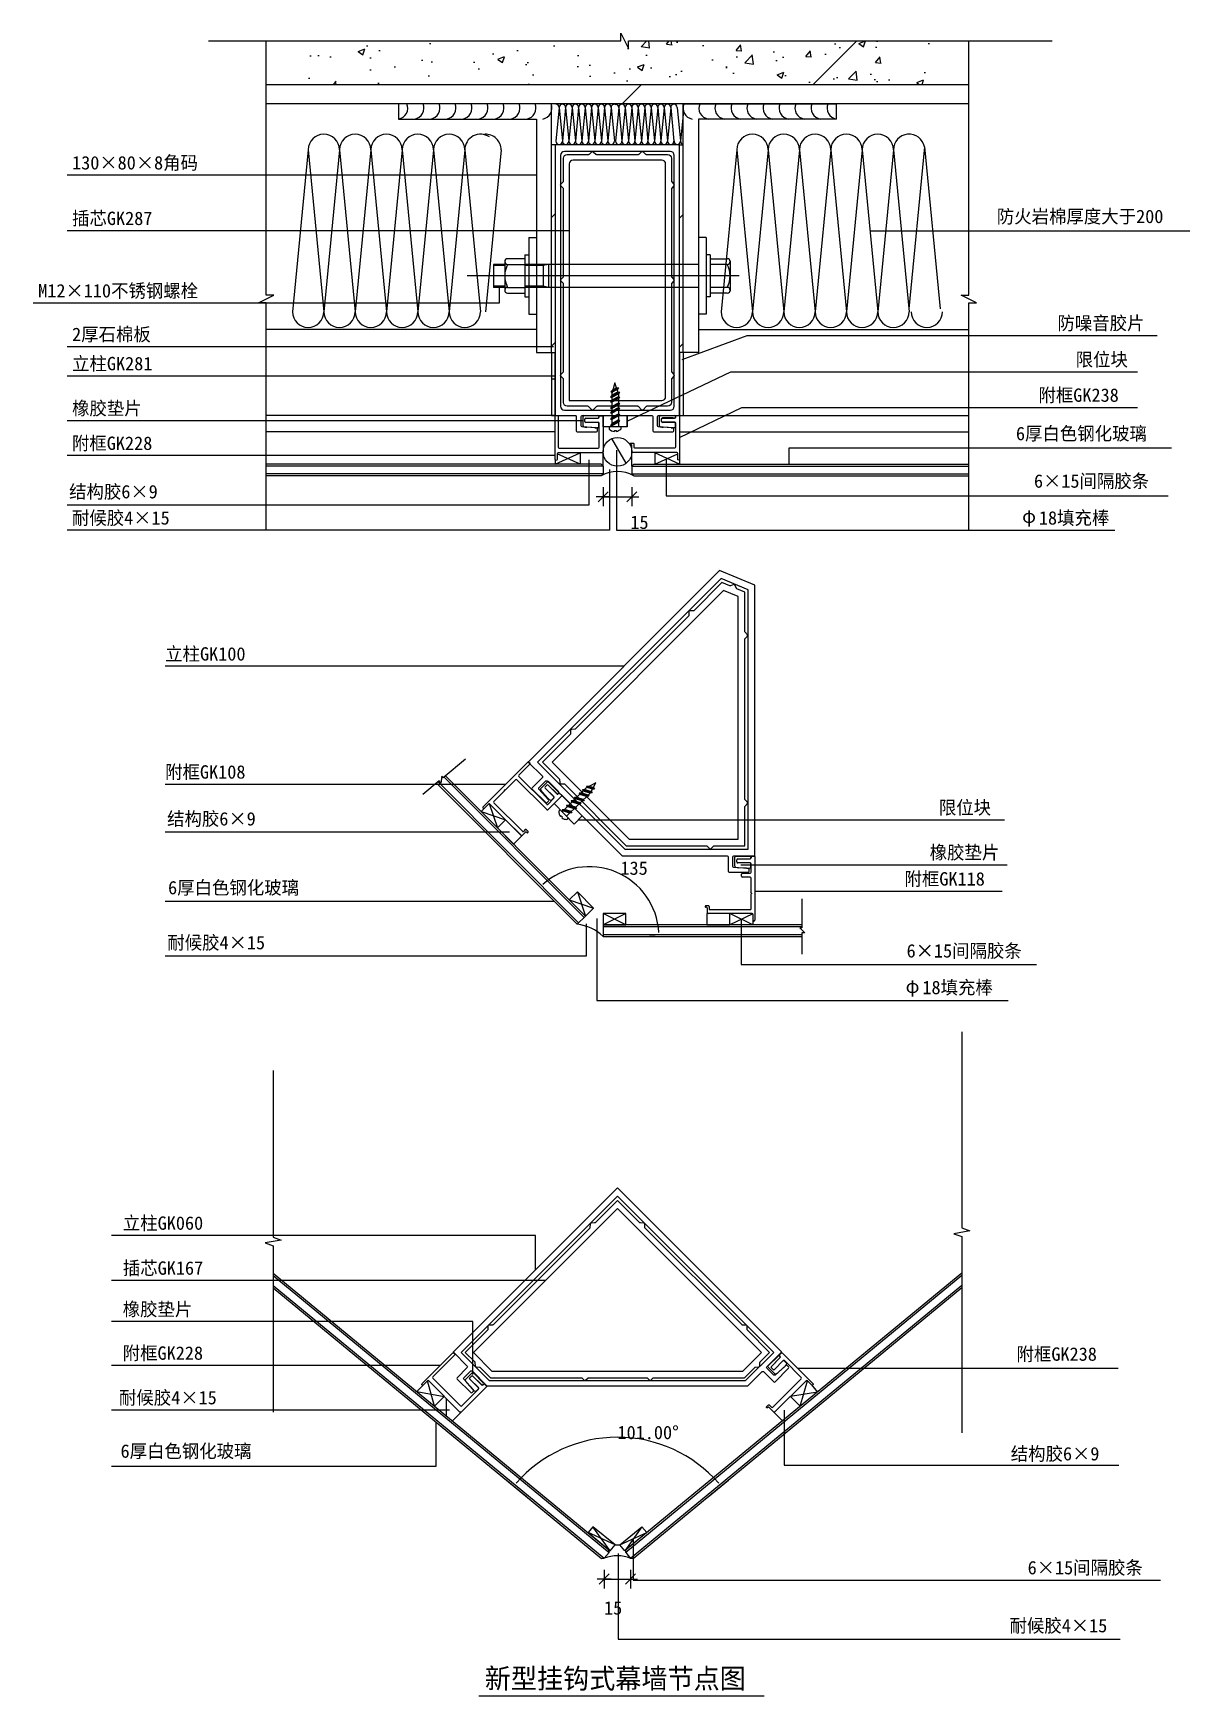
# Model space of a CAD drawing. Header units: metres. Extents: x 112941 to 113546, y 39228 to 40097.
import ezdxf

# ---------------------------------------------------------------- set-up
doc = ezdxf.new("R2010")
doc.units = ezdxf.units.M
for name, color, linetype in [('1', 1, 'Continuous'), ('4', 4, 'Continuous'), ('AXIS', 3, 'Continuous'), ('DOTE', 1, 'Continuous'), ('LAYER4', 6, 'Continuous'), ('PUB_DIM', 3, 'Continuous')]:
    doc.layers.add(name, color=color, linetype=linetype)

# ---------------------------------------------------------------- blocks, each defined once
blk = doc.blocks.new('SJJ')
at = {"layer": 'AXIS'}
for p, q in [((-8.2, 0.67), (-8.2, 5.54)), ((-7.7, 6.04), (-0.4, 6.04)), ((-7.2, 2.94), (-7.2, 4.14)), ((-6.7, 4.64), (-0.4, 4.64)), ((-0.4, 2.44), (-6.7, 2.44)), ((0.1, 5.54), (0.1, 5.14)), ((0.1, 0.3), (0.1, 1.94)), ((-2.05, -0.35), (-6.24, -0.07))]:
    blk.add_line(p, q, dxfattribs=at)
for centre, radius, start, end in [((-7.7, 5.54), 0.5, 90, 180), ((-7.7, 0.67), 0.5, 180, 254.02), ((-5.95, 6.79), 6.87, 254.02, 267.55), ((-6.7, 4.14), 0.5, 90, 180), ((-6.7, 2.94), 0.5, 180, 270), ((-0.4, 5.54), 0.5, 0, 90), ((-0.4, 5.14), 0.5, 270, 0), ((-0.4, 5.14), 0.5, 270, 0), ((-0.4, 1.94), 0.5, 360, 90), ((-0.4, 1.94), 0.5, 0, 90), ((-0.4, 1.94), 0.5, 0, 90), ((-0.4, 0.3), 0.5, 286.49, 0), ((-1.6, 4.36), 4.73, 264.63, 286.49)]:
    blk.add_arc(centre, radius, start, end, dxfattribs=at)
blk = doc.blocks.new('VB')
at = {"layer": 'DOTE'}
for p, q in [((-13, -3.5), (-13, 29.8)), ((-12.8, 30), (-11.7, 30)), ((-11.5, 29.8), (-11.5, 21.5)), ((2.5, 26.9), (2.5, 28.1)), ((3, 28.6), (8.5, 28.6)), ((3, 28.6), (9.5, 28.6)), ((9.5, 26.4), (3, 26.4)), ((10, 29.7), (10, 29.1)), ((10.2, 29.9), (11.8, 29.9)), ((12, 29.7), (12, 19.5)), ((-11, 21), (9.5, 21)), ((-11, 18.5), (-11, 10.8)), ((11.5, 19), (-10.5, 19)), ((11, 19), (-10, 19)), ((10, 25.9), (10, 21.5)), ((-11, 10.8), (-11.3, 10.5)), ((-11.3, 10.5), (-11, 10.2)), ((-11, 10.2), (-11, 2.5)), ((11, 0), (-11.5, 0)), ((11.5, 0), (-11.5, 0)), ((-10.5, 2), (10.5, 2)), ((11, 3.7), (11, 2.5)), ((11.3, 4), (12.7, 4)), ((12, 2.9), (12, 0.5)), ((12.3, 3.2), (12.7, 3.2)), ((13, 3.7), (13, 3.5)), ((-12, -0.5), (-12, -3.5))]:
    blk.add_line(p, q, dxfattribs=at)
for centre, radius, start, end in [((-12.8, 29.8), 0.2, 90, 180), ((-11.7, 29.8), 0.2, 0, 90), ((3, 28.1), 0.5, 90, 180), ((3, 26.9), 0.5, 180, 270), ((9.5, 29.1), 0.5, 270, 0), ((9.5, 25.9), 0.5, 0, 90), ((10.2, 29.7), 0.2, 90, 180), ((11.8, 29.7), 0.2, 0, 90), ((-11, 21.5), 0.5, 180, 270), ((-10.5, 18.5), 0.5, 90, 180), ((9.5, 21.5), 0.5, 270, 0), ((11.5, 19.5), 0.5, 270, 0), ((-11.5, -0.5), 0.5, 90, 180), ((-10.5, 2.5), 0.5, 180, 270), ((10.5, 2.5), 0.5, 270, 0), ((11.3, 3.7), 0.3, 90, 180), ((11.5, 0.5), 0.5, 270, 0), ((12.3, 2.9), 0.3, 90, 180), ((12.7, 3.7), 0.3, 0, 90), ((12.7, 3.5), 0.3, 270, 0), ((-12.5, -3.5), 0.5, 180, 0)]:
    blk.add_arc(centre, radius, start, end, dxfattribs=at)
blk = doc.blocks.new('VN')
at = {"layer": 'DOTE'}
for p, q in [((3.5, 26.9), (3.5, 28.1)), ((4, 28.6), (9.5, 28.6)), ((4, 28.6), (10.5, 28.6)), ((10.5, 26.4), (4, 26.4)), ((4.6, 26.4), (4, 26.4)), ((11, 29.7), (11, 29.1)), ((11.2, 29.9), (12.8, 29.9)), ((13, 29.7), (13, -3.5)), ((6, 19.5), (6, 20.5)), ((6.5, 21), (10.5, 21)), ((10.5, 19), (6.5, 19)), ((11, 21.5), (11, 25.9)), ((11, 10.8), (11, 18.5)), ((11, 10.8), (11.3, 10.5)), ((11.3, 10.5), (11, 10.2)), ((11, 2.5), (11, 10.2)), ((-13, 3.7), (-13, 3.5)), ((-11.3, 4), (-12.7, 4)), ((-12.3, 3.2), (-12.7, 3.2)), ((-12, 2.9), (-12, 0.5)), ((11.5, 0), (-11.5, 0)), ((-11, 3.7), (-11, 2.5)), ((-10.5, 2), (10.5, 2)), ((12, -3.5), (12, -0.5))]:
    blk.add_line(p, q, dxfattribs=at)
for centre, radius, start, end in [((4, 28.1), 0.5, 90, 180), ((4, 26.9), 0.5, 180, 270), ((10.5, 29.1), 0.5, 270, 0), ((10.5, 25.9), 0.5, 360, 90), ((11.2, 29.7), 0.2, 90, 180), ((12.8, 29.7), 0.2, 0, 90), ((6.5, 20.5), 0.5, 90, 180), ((6.5, 19.5), 0.5, 180, 270), ((10.5, 21.5), 0.5, 270, 0), ((10.5, 18.5), 0.5, 0, 90), ((-12.7, 3.7), 0.3, 90, 180), ((-12.7, 3.5), 0.3, 180, 270), ((-12.3, 2.9), 0.3, 0, 90), ((-11.5, 0.5), 0.5, 180, 270), ((-11.3, 3.7), 0.3, 0, 90), ((-10.5, 2.5), 0.5, 180, 270), ((10.5, 2.5), 0.5, 270, 0), ((11.5, -0.5), 0.5, 0, 90), ((12.5, -3.5), 0.5, 180, 0)]:
    blk.add_arc(centre, radius, start, end, dxfattribs=at)
blk = doc.blocks.new('_ArchTick')
blk.add_line((-0.68, 0), (0.68, 0))
at = {"color": 0, "linetype": 'ByBlock'}
blk.add_lwpolyline([(-0.5, -0.5), (0.5, 0.5)], dxfattribs=at)

msp = doc.modelspace()

# ---------------------------------------------------------------- hatches: boundary and pattern name
at = {"layer": 'AXIS'}
h = msp.add_hatch(dxfattribs=at)
h.set_pattern_fill('ANSI31', scale=80)
h.paths.add_polyline_path([(113429.45, 40092.71), (113162.19, 40092.71), (113162.19, 40088.71), (113160.19, 40092.71), (113159.36, 40092.71), (113159.36, 40088.42), (113155.36, 40096.42), (113155.36, 40092.71), (113062.75, 40092.71), (113062.75, 40069.87), (113429.45, 40069.87)])
h = msp.add_hatch(dxfattribs=at)
h.set_pattern_fill('AR-CONC', scale=0.2)
h.paths.add_polyline_path([(113159.12, 40092.71), (113159.12, 40088.71), (113155.12, 40096.71), (113155.12, 40092.71), (113082.75, 40092.71), (113082.75, 40069.87), (113409.45, 40069.87), (113409.45, 40092.71)])
h = msp.add_hatch(dxfattribs=at)
h.set_pattern_fill('ANSI31', scale=50)
h.paths.add_polyline_path([(113429.45, 40069.87), (113062.75, 40069.87), (113062.75, 40059.86), (113429.45, 40059.86)])
at = {"layer": 'PUB_DIM'}
h = msp.add_hatch(dxfattribs=at)
h.set_pattern_fill('SACNCR', scale=20)
h.paths.add_polyline_path([(113280.8, 40038.38), (113278.4, 40038.38, -0.41), (113278.9, 40037.88), (113278.9, 39975.86), (113280.8, 39975.86)])
h.paths.add_polyline_path([(113280.8, 39963.86), (113278.9, 39963.86), (113278.9, 39929.86), (113280.8, 39929.86)])
h.paths.add_polyline_path([(113213.9, 39963.86), (113212, 39963.86), (113212, 39929.86), (113213.9, 39929.86)])
h.paths.add_polyline_path([(113213.9, 40037.88, -0.41), (113214.4, 40038.38), (113212, 40038.38), (113212, 39975.86), (113213.9, 39975.86)])
h = msp.add_hatch(dxfattribs=at)
h.set_pattern_fill('MUDST', scale=2)
h.paths.add_polyline_path([(113213.9, 39929.86), (113213.8, 39929.86), (113211.9, 39929.86), (113211.9, 39907.7), (113213.9, 39907.7)])
h.paths.add_polyline_path([(113213.9, 39907.7), (113211.9, 39907.7), (113211.9, 39896.88), (113213.9, 39896.88)])
h = msp.add_hatch(dxfattribs=at)
h.set_pattern_fill('MUDST', scale=2)
h.paths.add_polyline_path([(113280.9, 39929.86), (113280.8, 39929.86), (113278.9, 39929.86), (113278.9, 39907.7), (113280.9, 39907.7)])
h.paths.add_polyline_path([(113280.9, 39907.7), (113278.9, 39907.7), (113278.9, 39896.88), (113280.9, 39896.88)])
h = msp.add_hatch(dxfattribs=at)
h.set_pattern_fill('HEX', scale=10)
h.paths.add_polyline_path([(113253.9, 39877.88, 1), (113238.9, 39877.88, 1)])
h = msp.add_hatch(dxfattribs=at)
h.set_pattern_fill('NET', scale=20)
h.paths.add_polyline_path([(113238.9, 39877.88, -0.41), (113238.4, 39877.38), (113226.9, 39877.38), (113226.9, 39871.38), (113238.9, 39871.38)])
h = msp.add_hatch(dxfattribs=at)
h.set_pattern_fill('DASH', scale=10)
h.paths.add_polyline_path([(113238.9, 39877.88), (113238.9, 39871.38), (113238.9, 39865.38, -0.35), (113253.9, 39865.38), (113253.9, 39871.38), (113253.9, 39877.88, -1)])
h = msp.add_hatch(dxfattribs=at)
h.set_pattern_fill('NET', scale=20)
h.paths.add_polyline_path([(113253.9, 39877.88, 0.41), (113254.4, 39877.38), (113265.9, 39877.38), (113265.9, 39871.38), (113253.9, 39871.38)])
h = msp.add_hatch(dxfattribs=at)
h.set_pattern_fill('NET', scale=20)
h.paths.add_polyline_path([(113155.89, 39384.03), (113150.83, 39378.97), (113160.14, 39371.3), (113164.73, 39375.9, -0.41), (113164.03, 39375.9)])
h = msp.add_hatch(dxfattribs=at)
h.set_pattern_fill('NET', scale=20)
h.paths.add_polyline_path([(113341.97, 39378.97), (113336.84, 39384.1), (113328.71, 39375.97, -0.41), (113328.01, 39375.97), (113332.67, 39371.3)])
h = msp.add_hatch(dxfattribs=at)
h.set_pattern_fill('DASH', scale=10)
h.paths.add_polyline_path([(113250.86, 39303.86), (113250.18, 39303.3), (113247.63, 39306.39), (113245.17, 39306.39), (113242.63, 39303.3), (113241.86, 39303.94), (113241.99, 39302.53), (113239.45, 39299.44, -0.2), (113253.27, 39299.37), (113250.72, 39302.45)])

# ---------------------------------------------------------------- linework, layer by layer
for p, q in [((113241.86, 39303.94), (113242.63, 39303.3)), ((113173.91, 39227.57), (113323.11, 39227.57))]:
    msp.add_line(p, q)
at = {"layer": 'AXIS'}
for p, q in [((113215.9, 40057.87), (113214.2, 40040.29)), ((113215.9, 40057.87), (113214.2, 40040.29)), ((113215.9, 40057.87), (113217.6, 40040.29)), ((113219.3, 40057.87), (113217.6, 40040.29)), ((113219.3, 40057.87), (113217.6, 40040.29)), ((113219.3, 40057.87), (113221, 40040.29)), ((113222.7, 40057.87), (113221, 40040.29)), ((113222.7, 40057.87), (113221, 40040.29)), ((113222.7, 40057.87), (113224.4, 40040.29)), ((113226.11, 40057.87), (113224.4, 40040.29)), ((113226.11, 40057.87), (113224.4, 40040.29)), ((113226.11, 40057.87), (113227.81, 40040.29)), ((113229.51, 40057.87), (113227.81, 40040.29)), ((113229.51, 40057.87), (113227.81, 40040.29)), ((113229.51, 40057.87), (113231.21, 40040.29)), ((113232.91, 40057.87), (113231.21, 40040.29)), ((113232.91, 40057.87), (113231.21, 40040.29)), ((113232.91, 40057.87), (113234.61, 40040.29)), ((113236.31, 40057.87), (113234.61, 40040.29)), ((113236.31, 40057.87), (113234.61, 40040.29)), ((113236.31, 40057.87), (113238.01, 40040.29)), ((113239.71, 40057.87), (113238.01, 40040.29)), ((113239.71, 40057.87), (113238.01, 40040.29)), ((113239.71, 40057.87), (113241.41, 40040.29)), ((113243.11, 40057.87), (113241.41, 40040.29)), ((113243.11, 40057.87), (113241.41, 40040.29)), ((113243.11, 40057.87), (113244.81, 40040.29)), ((113247.05, 40057.87), (113245.35, 40040.29)), ((113247.05, 40057.87), (113245.35, 40040.29)), ((113247.05, 40057.87), (113248.75, 40040.29)), ((113250.45, 40057.87), (113248.75, 40040.29)), ((113250.45, 40057.87), (113248.75, 40040.29)), ((113250.45, 40057.87), (113252.15, 40040.29)), ((113253.85, 40057.87), (113252.15, 40040.29)), ((113253.85, 40057.87), (113252.15, 40040.29)), ((113253.85, 40057.87), (113255.55, 40040.29)), ((113257.25, 40057.87), (113255.55, 40040.29)), ((113257.25, 40057.87), (113255.55, 40040.29)), ((113257.25, 40057.87), (113258.96, 40040.29)), ((113260.66, 40057.87), (113258.96, 40040.29)), ((113260.66, 40057.87), (113258.96, 40040.29)), ((113260.66, 40057.87), (113262.36, 40040.29)), ((113264.06, 40057.87), (113262.36, 40040.29)), ((113264.06, 40057.87), (113262.36, 40040.29)), ((113264.06, 40057.87), (113265.76, 40040.29)), ((113267.46, 40057.87), (113265.76, 40040.29)), ((113267.46, 40057.87), (113265.76, 40040.29)), ((113267.46, 40057.87), (113269.16, 40040.29)), ((113270.86, 40057.87), (113269.16, 40040.29)), ((113270.86, 40057.87), (113269.16, 40040.29)), ((113270.86, 40057.87), (113272.56, 40040.29)), ((113274.26, 40057.87), (113272.56, 40040.29)), ((113274.26, 40057.87), (113272.56, 40040.29)), ((113274.26, 40057.87), (113275.96, 40040.29)), ((113277.66, 40057.87), (113279.38, 40040.29)), ((113280.9, 40055.97), (113279.38, 40040.29)), ((113084.69, 40035.77), (113076.5, 39951.12)), ((113084.69, 40035.77), (113076.5, 39951.12)), ((113084.69, 40035.77), (113092.88, 39951.12)), ((113101.07, 40035.77), (113092.88, 39951.12)), ((113101.07, 40035.77), (113092.88, 39951.12)), ((113101.07, 40035.77), (113109.26, 39951.12)), ((113117.45, 40035.77), (113109.26, 39951.12)), ((113117.45, 40035.77), (113109.26, 39951.12)), ((113117.45, 40035.77), (113125.64, 39951.12)), ((113133.83, 40035.77), (113125.64, 39951.12)), ((113133.83, 40035.77), (113125.64, 39951.12)), ((113133.83, 40035.77), (113142.02, 39951.12)), ((113150.21, 40035.77), (113142.02, 39951.12)), ((113150.21, 40035.77), (113142.02, 39951.12)), ((113150.21, 40035.77), (113158.4, 39951.12)), ((113166.59, 40035.77), (113158.4, 39951.12)), ((113166.59, 40035.77), (113158.4, 39951.12)), ((113166.59, 40035.77), (113174.78, 39951.12)), ((113185.57, 40035.77), (113177.38, 39951.12)), ((113185.57, 40035.77), (113177.38, 39951.12)), ((113308.77, 40035.77), (113300.58, 39951.12)), ((113308.77, 40035.77), (113300.58, 39951.12)), ((113308.77, 40035.77), (113316.96, 39951.12)), ((113325.15, 40035.77), (113316.96, 39951.12)), ((113325.15, 40035.77), (113316.96, 39951.12)), ((113325.15, 40035.77), (113333.34, 39951.12)), ((113341.53, 40035.77), (113333.34, 39951.12)), ((113341.53, 40035.77), (113333.34, 39951.12)), ((113341.53, 40035.77), (113349.72, 39951.12)), ((113357.91, 40035.77), (113349.72, 39951.12)), ((113357.91, 40035.77), (113349.72, 39951.12)), ((113357.91, 40035.77), (113366.1, 39951.12)), ((113374.29, 40035.77), (113366.1, 39951.12)), ((113374.29, 40035.77), (113366.1, 39951.12)), ((113374.29, 40035.77), (113382.48, 39951.12)), ((113390.67, 40035.77), (113382.48, 39951.12)), ((113390.67, 40035.77), (113382.48, 39951.12)), ((113390.67, 40035.77), (113398.86, 39951.12)), ((113406.9, 40037.34), (113398.71, 39952.69)), ((113406.9, 40037.34), (113398.71, 39952.69)), ((113406.9, 40037.34), (113415.09, 39952.69)), ((113187.52, 39975.26), (113181.52, 39975.26)), ((113207.58, 39975.26), (113198, 39975.26)), ((113210.35, 39975.86), (113207.58, 39975.26)), ((113210.35, 39975.86), (113210.35, 39963.86)), ((113187.52, 39964.46), (113181.52, 39964.46)), ((113207.58, 39964.46), (113198, 39964.46)), ((113210.35, 39963.86), (113207.58, 39964.46)), ((113226.11, 39631.57), (113152.62, 39705.34)), ((113155.72, 39707.9), (113228.94, 39634.4)), ((113235.02, 39704.77), (113229.94, 39702.01)), ((113231.69, 39702.96), (113230.15, 39702.92)), ((113230.15, 39702.92), (113230.49, 39702.31)), ((113234.41, 39701.59), (113230.18, 39702.93)), ((113233.28, 39701.44), (113230.49, 39702.32)), ((113233.73, 39702.32), (113231.69, 39702.96)), ((113232.3, 39699.6), (113235.02, 39704.77)), ((113233.73, 39702.32), (113234.41, 39701.59)), ((113179.4, 39694.05), (113183.62, 39681.31)), ((113223.74, 39683.31), (113213.24, 39694.02)), ((113229.94, 39702.01), (113217.43, 39689.75)), ((113232.3, 39699.6), (113219.8, 39687.34)), ((113223.32, 39695.53), (113222.18, 39695.38)), ((113227.29, 39693.77), (113222.18, 39695.38)), ((113222.21, 39695.36), (113222.55, 39694.74)), ((113226.16, 39693.62), (113222.53, 39694.76)), ((113226.96, 39694.38), (113223.32, 39695.53)), ((113225.07, 39697.25), (113223.94, 39697.1)), ((113229.05, 39695.5), (113223.94, 39697.1)), ((113223.94, 39697.1), (113224.29, 39696.48)), ((113227.92, 39695.34), (113224.29, 39696.48)), ((113228.72, 39696.11), (113225.07, 39697.25)), ((113227.29, 39693.77), (113226.16, 39693.62)), ((113227.44, 39699.58), (113226.31, 39699.42)), ((113231.42, 39697.82), (113226.31, 39699.42)), ((113226.33, 39699.4), (113226.68, 39698.78)), ((113230.29, 39697.66), (113226.65, 39698.8)), ((113226.95, 39694.39), (113227.29, 39693.77)), ((113231.09, 39698.43), (113227.44, 39699.58)), ((113229.05, 39695.5), (113227.92, 39695.34)), ((113229.22, 39701.32), (113228.09, 39701.16)), ((113233.19, 39699.56), (113228.09, 39701.16)), ((113228.11, 39701.14), (113228.45, 39700.52)), ((113232.06, 39699.4), (113228.43, 39700.54)), ((113228.73, 39696.09), (113229.07, 39695.47)), ((113232.87, 39700.17), (113229.22, 39701.32)), ((113231.42, 39697.82), (113230.29, 39697.66)), ((113231.07, 39698.43), (113231.42, 39697.82)), ((113233.19, 39699.56), (113232.06, 39699.4)), ((113232.85, 39700.18), (113233.19, 39699.56)), ((113234.41, 39701.59), (113233.28, 39701.44)), ((113175.15, 39689.81), (113187.87, 39685.55)), ((113216.45, 39690.75), (113215.69, 39690.01)), ((113218.64, 39690.95), (113217.51, 39690.8)), ((113222.62, 39689.19), (113217.51, 39690.8)), ((113217.51, 39690.8), (113217.85, 39690.18)), ((113221.49, 39689.04), (113217.85, 39690.18)), ((113222.29, 39689.8), (113218.64, 39690.95)), ((113220.95, 39693.21), (113219.82, 39693.06)), ((113224.92, 39691.45), (113219.82, 39693.06)), ((113219.82, 39693.06), (113220.16, 39692.44)), ((113220.66, 39686.46), (113219.9, 39685.72)), ((113223.79, 39691.3), (113220.16, 39692.44)), ((113224.59, 39692.06), (113220.95, 39693.21)), ((113222.62, 39689.19), (113221.49, 39689.04)), ((113222.27, 39689.81), (113222.62, 39689.19)), ((113224.92, 39691.45), (113223.79, 39691.3)), ((113224.6, 39692.05), (113224.94, 39691.43)), ((113221.18, 39643.6), (113233.9, 39639.34)), ((113225.43, 39647.84), (113229.65, 39635.1)), ((113250.86, 39636.56), (113238.86, 39630.56)), ((113250.86, 39630.56), (113238.86, 39636.53)), ((113317.25, 39630.56), (113305.18, 39636.56)), ((113317.1, 39636.42), (113305.18, 39630.56)), ((113342.82, 39629.56), (113238.86, 39629.56)), ((113238.86, 39625.56), (113342.82, 39625.56))]:
    msp.add_line(p, q, dxfattribs=at)
for points in [[(113032.6, 40092.71), (113248.12, 40092.71), (113248.12, 40096.71), (113252.12, 40088.71), (113252.12, 40092.71), (113473.62, 40092.71)], [(113062.75, 39837.23), (113062.75, 39955.7), (113058.75, 39955.7), (113066.75, 39959.7), (113062.75, 39959.7), (113062.75, 40092.71)], [(113430.06, 39837.23), (113430.06, 39955.7), (113434.06, 39955.7), (113426.06, 39959.7), (113430.06, 39959.7), (113430.06, 40092.71)], [(113166.92, 39717.17), (113155.23, 39707.5), (113154.57, 39708.3), (113154.15, 39704.71), (113153.22, 39705.84), (113144.64, 39698.74)], [(113216.63, 39687.16), (113216.97, 39687.5), (113217.63, 39686.82), (113217.32, 39686.51)], [(113342.82, 39644.12), (113342.82, 39628.95), (113341.78, 39628.95), (113344.29, 39626.34), (113342.82, 39626.34), (113342.82, 39615.2)]]:
    msp.add_lwpolyline(points, dxfattribs=at)
for points in [[(113217.53, 39698.22), (113228.03, 39687.51), (113223.74, 39683.31), (113213.24, 39694.02)], [(113221.18, 39643.6), (113225.43, 39647.84), (113233.9, 39639.34), (113229.65, 39635.1)], [(113250.86, 39630.56), (113250.86, 39636.56), (113238.86, 39636.56), (113238.86, 39630.56)]]:
    msp.add_lwpolyline(points, close=True, dxfattribs=at)
for centre, radius, start, end in [((113130.95, 40057.62), 5.86, 280.35, 22.23), ((113139.35, 40057.62), 5.86, 280.35, 22.23), ((113147.75, 40057.62), 5.86, 280.35, 22.23), ((113156.06, 40057.62), 5.86, 280.35, 22.23), ((113164.46, 40057.62), 5.86, 280.35, 22.23), ((113172.86, 40057.62), 5.86, 280.35, 22.23), ((113181.17, 40057.62), 5.86, 280.35, 22.23), ((113189.57, 40057.62), 5.86, 280.35, 22.23), ((113197.97, 40057.62), 5.86, 280.35, 22.23), ((113206.28, 40057.62), 5.86, 280.35, 22.23), ((113214.2, 40057.87), 1.7, 0, 92.28), ((113217.6, 40057.87), 1.7, 0, 180), ((113221, 40057.87), 1.7, 0, 180), ((113224.4, 40057.87), 1.7, 0, 180), ((113227.81, 40057.87), 1.7, 0, 180), ((113231.21, 40057.87), 1.7, 0, 180), ((113234.61, 40057.87), 1.7, 0, 180), ((113238.01, 40057.87), 1.7, 0, 180), ((113241.41, 40057.87), 1.7, 0, 180), ((113244.81, 40057.87), 1.7, 55.08, 180), ((113245.35, 40057.87), 1.7, 0, 92.28), ((113248.75, 40057.87), 1.7, 0, 180), ((113252.15, 40057.87), 1.7, 0, 180), ((113255.55, 40057.87), 1.7, 0, 180), ((113258.96, 40057.87), 1.7, 0, 180), ((113262.36, 40057.87), 1.7, 0, 180), ((113265.76, 40057.87), 1.7, 0, 180), ((113269.16, 40057.87), 1.7, 0, 180), ((113272.56, 40057.87), 1.7, 0, 180), ((113275.96, 40057.87), 1.7, 0, 180), ((113286.52, 40057.62), 5.86, 157.77, 259.65), ((113294.83, 40057.62), 5.86, 157.77, 259.65), ((113303.23, 40057.62), 5.86, 157.77, 259.65), ((113311.63, 40057.62), 5.86, 157.77, 259.65), ((113319.94, 40057.62), 5.86, 157.77, 259.65), ((113328.34, 40057.62), 5.86, 157.77, 259.65), ((113336.74, 40057.62), 5.86, 157.77, 259.65), ((113345.05, 40057.62), 5.86, 157.77, 259.65), ((113353.45, 40057.62), 5.86, 157.77, 259.65), ((113361.85, 40057.62), 5.86, 157.77, 259.65), ((113092.88, 40035.77), 8.19, 0, 180), ((113109.26, 40035.77), 8.19, 0, 180), ((113125.64, 40035.77), 8.19, 0, 180), ((113142.02, 40035.77), 8.19, 0, 180), ((113158.4, 40035.77), 8.19, 0, 180), ((113174.78, 40035.77), 8.19, 55.08, 180), ((113177.38, 40035.77), 8.19, 0, 92.28), ((113316.96, 40035.77), 8.19, 0, 180), ((113333.34, 40035.77), 8.19, 0, 180), ((113349.72, 40035.77), 8.19, 0, 180), ((113366.1, 40035.77), 8.19, 0, 180), ((113382.48, 40035.77), 8.19, 0, 180), ((113398.86, 40035.77), 8.19, 11.05, 180), ((113215.9, 40040.29), 1.7, 180, 0), ((113219.3, 40040.29), 1.7, 180, 0), ((113222.7, 40040.29), 1.7, 180, 0), ((113226.11, 40040.29), 1.7, 180, 0), ((113229.51, 40040.29), 1.7, 180, 0), ((113232.91, 40040.29), 1.7, 180, 0), ((113236.31, 40040.29), 1.7, 180, 0), ((113239.71, 40040.29), 1.7, 180, 0), ((113243.11, 40040.29), 1.7, 180, 0), ((113247.05, 40040.29), 1.7, 180, 0), ((113250.45, 40040.29), 1.7, 180, 0), ((113253.85, 40040.29), 1.7, 180, 0), ((113257.25, 40040.29), 1.7, 180, 0), ((113260.66, 40040.29), 1.7, 180, 0), ((113264.06, 40040.29), 1.7, 180, 0), ((113267.46, 40040.29), 1.7, 180, 0), ((113270.86, 40040.29), 1.7, 180, 0), ((113274.26, 40040.29), 1.7, 180, 0), ((113277.68, 40040.29), 1.7, 180, 0), ((113281.08, 40040.29), 1.7, 180, 260.5), ((113084.69, 39951.12), 8.19, 180, 0), ((113101.07, 39951.12), 8.19, 180, 0), ((113117.45, 39951.12), 8.19, 180, 0), ((113133.83, 39951.12), 8.19, 180, 0), ((113150.21, 39951.12), 8.19, 180, 0), ((113166.59, 39951.12), 8.19, 180, 0), ((113308.77, 39951.12), 8.19, 180, 0), ((113325.15, 39951.12), 8.19, 180, 0), ((113341.53, 39951.12), 8.19, 180, 0), ((113357.91, 39951.12), 8.19, 180, 0), ((113374.29, 39951.12), 8.19, 180, 0), ((113390.67, 39951.12), 8.19, 180, 0), ((113408.14, 39951.12), 8.19, 180, 0), ((113219.73, 39689.76), 4.04, 176.45, 219.91), ((113219.73, 39689.76), 4.04, 233.42, 272.39), ((113222.92, 39608.06), 22.94, 46, 83.79)]:
    msp.add_arc(centre, radius, start, end, dxfattribs=at)
at = {"layer": 'DOTE'}
for p, q in [((113062.75, 40069.87), (113430.06, 40069.87)), ((113430.06, 40059.86), (113062.75, 40059.86)), ((113200, 39989.86), (113204, 39989.86)), ((113200, 39989.86), (113200, 39949.86)), ((113292.8, 39989.86), (113288.8, 39989.86)), ((113292.8, 39989.86), (113292.8, 39949.86)), ((113198, 39980.86), (113200, 39980.86)), ((113198, 39980.86), (113198, 39958.86)), ((113200, 39980.86), (113200, 39958.86)), ((113294.8, 39980.86), (113292.8, 39980.86)), ((113292.8, 39980.86), (113292.8, 39958.86)), ((113294.8, 39980.86), (113294.8, 39958.86)), ((113181.52, 39975.86), (113181.52, 39963.86)), ((113187.52, 39975.86), (113181.52, 39975.86)), ((113187.52, 39977.78), (113187.52, 39961.94)), ((113198, 39978.86), (113188.96, 39978.86)), ((113188.96, 39975.86), (113198, 39975.86)), ((113288.8, 39975.86), (113198, 39975.86)), ((113207.58, 39975.86), (113207.58, 39963.86)), ((113294.8, 39978.86), (113303.84, 39978.86)), ((113303.84, 39975.86), (113294.8, 39975.86)), ((113305.27, 39977.78), (113305.27, 39961.94)), ((113187.52, 39963.86), (113181.52, 39963.86)), ((113188.96, 39963.86), (113198, 39963.86)), ((113288.8, 39963.86), (113198, 39963.86)), ((113303.84, 39963.86), (113294.8, 39963.86)), ((113188.96, 39960.86), (113198, 39960.86)), ((113198, 39958.86), (113200, 39958.86)), ((113294.8, 39958.86), (113292.8, 39958.86)), ((113303.84, 39960.86), (113294.8, 39960.86)), ((113200, 39949.86), (113204, 39949.86)), ((113292.8, 39949.86), (113288.8, 39949.86)), ((113204, 39941.84), (113062.74, 39941.88)), ((113288.8, 39941.88), (113430.06, 39941.88)), ((113214.1, 39896.88), (113062.74, 39896.88)), ((113251.53, 39890.88), (113251.53, 39896.88)), ((113278.7, 39896.88), (113430.06, 39896.88)), ((113213.92, 39888.38), (113062.74, 39888.38)), ((113278.89, 39888.38), (113430.06, 39888.38)), ((113237.9, 39871.38), (113062.75, 39871.38)), ((113238.9, 39870.38), (113237.9, 39871.38)), ((113238.9, 39870.38), (113238.9, 39866.38)), ((113253.9, 39870.38), (113254.9, 39871.38)), ((113253.9, 39870.38), (113253.9, 39866.38)), ((113254.9, 39871.38), (113430.06, 39871.38)), ((113237.9, 39865.38), (113062.75, 39865.38)), ((113238.9, 39866.38), (113237.9, 39865.38)), ((113253.9, 39866.38), (113254.9, 39865.38)), ((113254.9, 39865.38), (113430.06, 39865.38)), ((113225.4, 39630.87), (113151.85, 39704.7)), ((113156.49, 39708.54), (113229.65, 39635.1)), ((113229.65, 39635.1), (113225.4, 39630.87)), ((113317.25, 39636.06), (113317.25, 39630.56)), ((113342.82, 39630.56), (113238.86, 39630.56)), ((113238.86, 39630.56), (113238.86, 39624.56)), ((113238.86, 39624.56), (113342.82, 39624.56)), ((113066.44, 39448.54), (113241.86, 39303.94)), ((113426.37, 39448.54), (113250.86, 39303.86)), ((113066.44, 39440.76), (113238.04, 39299.31)), ((113426.37, 39440.76), (113254.67, 39299.23)), ((113241.99, 39302.53), (113239.45, 39299.44)), ((113241.99, 39302.53), (113241.86, 39303.94)), ((113250.72, 39302.45), (113250.86, 39303.86)), ((113238.04, 39299.31), (113239.45, 39299.44)), ((113250.72, 39302.45), (113253.27, 39299.37)), ((113254.67, 39299.23), (113253.27, 39299.37))]:
    msp.add_line(p, q, dxfattribs=at)
for points in [[(113212, 40059.86), (113132, 40059.86), (113132, 40051.86), (113204, 40051.86), (113204, 39929.86), (113212, 39929.86)], [(113280.8, 40059.86), (113360.8, 40059.86), (113360.8, 40051.86), (113288.8, 40051.86), (113288.8, 39929.86), (113280.8, 39929.86)], [(113238.9, 39896.88), (113251.53, 39896.88), (113251.53, 39890.88), (113238.9, 39890.88)], [(113314.76, 39805.78), (113300.61, 39811.65), (113204.69, 39715.71), (113250.28, 39670.12), (113314.75, 39670.12)], [(113309.46, 39802.24), (113301.85, 39805.4), (113212.19, 39715.71), (113252.47, 39675.42), (113309.45, 39675.42)], [(113175.15, 39689.81), (113179.4, 39694.05), (113187.87, 39685.55), (113183.62, 39681.31)], [(113183.62, 39681.31), (113187.87, 39685.55), (113196.34, 39677.04), (113192.09, 39672.81)], [(113305.18, 39630.56), (113305.18, 39636.56), (113293.18, 39636.56), (113293.18, 39630.56)], [(113164.73, 39407.01), (113179.41, 39392.33), (113313.4, 39392.33), (113328.07, 39407.01), (113246.4, 39488.68)], [(113246.4, 39482.32), (113171.1, 39407.01), (113180.77, 39397.33), (113312.03, 39397.33), (113321.71, 39407.01)]]:
    msp.add_lwpolyline(points, close=True, dxfattribs=at)
for points in [[(113235.43, 39890.43), (113227.87, 39890.93, -0.39), (113227.4, 39891.43), (113227.4, 39896.38, -0.41), (113227.9, 39896.88), (113264.4, 39896.88, -0.41), (113264.9, 39896.38), (113264.9, 39888.88, 0.41), (113265.4, 39888.38), (113275.4, 39888.38, 0.41), (113275.9, 39888.88), (113275.9, 39889.93, 0.39), (113275.43, 39890.43), (113267.87, 39890.93, -0.39), (113267.4, 39891.43), (113267.4, 39896.38, -0.41), (113267.9, 39896.88), (113278.7, 39896.88, 0.41), (113278.9, 39897.08), (113278.9, 40037.88, 0.41), (113278.4, 40038.38), (113214.4, 40038.38, 0.41), (113213.9, 40037.88), (113213.9, 39897.08, 0.41), (113214.1, 39896.88), (113224.4, 39896.88, -0.41), (113224.9, 39896.38), (113224.9, 39888.88, 0.41), (113225.4, 39888.38), (113235.4, 39888.38, 0.41), (113235.9, 39888.88), (113235.9, 39889.93, 0.39)], [(113261.05, 40033.52, 0.2), (113261.4, 40033.38), (113272.6, 40033.38, -0.41), (113274.6, 40031.38), (113274.6, 40019.38, 0.2), (113274.75, 40019.02), (113275.96, 40017.73, -0.41), (113275.96, 40017.02), (113274.75, 40015.73, 0.2), (113274.6, 40015.38), (113274.6, 39969.63, 0.2), (113274.75, 39969.27), (113275.96, 39967.98, -0.41), (113275.96, 39967.27), (113274.75, 39965.98, 0.2), (113274.6, 39965.63), (113274.6, 39919.88, 0.2), (113274.75, 39919.52), (113275.96, 39918.23, -0.41), (113275.96, 39917.52), (113274.75, 39916.23, 0.2), (113274.6, 39915.88), (113274.6, 39903.68, -0.41), (113272.6, 39901.68), (113261.82, 39901.68, 0.2), (113261.46, 39901.53), (113259.76, 39899.82, -0.41), (113259.05, 39899.82), (113257.34, 39901.53, 0.2), (113256.99, 39901.68), (113235.82, 39901.68, 0.2), (113235.46, 39901.53), (113233.76, 39899.82, -0.41), (113233.05, 39899.82), (113231.34, 39901.53, 0.2), (113230.99, 39901.68), (113220.2, 39901.68, -0.41), (113218.2, 39903.68), (113218.2, 39915.88, 0.2), (113218.06, 39916.23), (113216.85, 39917.52, -0.41), (113216.85, 39918.23), (113218.06, 39919.52, 0.2), (113218.2, 39919.88), (113218.2, 39965.63, 0.2), (113218.06, 39965.98), (113216.85, 39967.27, -0.41), (113216.85, 39967.98), (113218.06, 39969.27, 0.2), (113218.2, 39969.63), (113218.2, 40015.38, 0.2), (113218.06, 40015.73), (113216.85, 40017.02, -0.41), (113216.85, 40017.73), (113218.06, 40019.02, 0.2), (113218.2, 40019.38), (113218.2, 40031.38, -0.41), (113220.2, 40033.38), (113231.4, 40033.38, 0.2), (113231.76, 40033.52), (113233.05, 40034.73, -0.41), (113233.76, 40034.73), (113235.05, 40033.52, 0.2), (113235.4, 40033.38), (113257.4, 40033.38, 0.2), (113257.76, 40033.52), (113259.05, 40034.73, -0.41), (113259.76, 40034.73)], [(113216.7, 40032.88), (113216.7, 39901.68, 0.41), (113218.7, 39899.68), (113274.1, 39899.68, 0.41), (113276.1, 39901.68), (113276.1, 40032.88, 0.41), (113274.1, 40034.88), (113218.7, 40034.88, 0.41)], [(113223.2, 40030.38, 0.41), (113221.2, 40028.38), (113221.2, 39904.68), (113269.6, 39904.68, 0.41), (113271.6, 39906.68), (113271.6, 40028.38, 0.41), (113269.6, 40030.38)], [(113307.25, 39666.62), (113318.25, 39666.62), (113318.26, 39808.12), (113299.79, 39815.78), (113199.74, 39715.71), (113207.16, 39708.28, -0.41), (113207.15, 39707.57), (113201.84, 39702.27, 0.41), (113201.84, 39701.57), (113208.9, 39694.49, 0.41), (113209.61, 39694.49), (113210.32, 39695.19, 0.39), (113210.34, 39695.87), (113205.38, 39701.56, -0.41), (113205.38, 39702.27), (113208.93, 39705.81, -0.41), (113209.64, 39705.81), (113248.83, 39666.62), (113303.75, 39666.62, -0.41), (113304.25, 39666.12), (113304.25, 39658.62, 0.41), (113304.76, 39658.12), (113314.76, 39658.12, 0.41), (113315.25, 39658.62), (113315.25, 39659.62, 0.39), (113314.79, 39660.12), (113307.25, 39660.62, -0.41), (113306.75, 39661.12), (113306.75, 39666.12, -0.41)]]:
    msp.add_lwpolyline(points, format="xyb", close=True, dxfattribs=at)
for points in [[(113229.9, 39895.48), (113236.4, 39895.48, 0.41), (113236.9, 39895.98), (113236.9, 39896.58, -0.41), (113237.1, 39896.78), (113238.7, 39896.78, -0.41), (113238.9, 39896.58), (113238.9, 39877.88, -0.41), (113238.4, 39877.38), (113215.4, 39877.38, 0.41), (113214.9, 39876.88), (113214.9, 39873.88, -1), (113213.9, 39873.88), (113213.9, 39877.88), (113213.9, 39896.68, -0.41), (113214.1, 39896.88), (113215.2, 39896.88, -0.41), (113215.4, 39896.68), (113215.4, 39880.38, 0.41), (113215.9, 39879.88), (113236.4, 39879.88, 0.41), (113236.9, 39880.38), (113236.9, 39892.78, 0.41), (113236.4, 39893.28), (113229.9, 39893.28, -0.41), (113229.4, 39893.78), (113229.4, 39894.98, -0.41), (113229.9, 39895.48), (113235.4, 39895.48)], [(113275.4, 39895.58), (113269.9, 39895.58), (113276.4, 39895.58, 0.41), (113276.9, 39896.08), (113276.9, 39896.68, -0.41), (113277.1, 39896.88), (113278.7, 39896.88, -0.41), (113278.9, 39896.68), (113278.9, 39873.98, -1), (113277.9, 39873.98), (113277.9, 39876.98, 0.41), (113277.4, 39877.48), (113254.4, 39877.48, -0.42), (113253.9, 39877.98), (113253.9, 39881.38, 0.41), (113253.6, 39881.68), (113253.2, 39881.68, -0.41), (113252.9, 39881.98), (113252.9, 39882.18, -0.41), (113253.2, 39882.48), (113254.6, 39882.48, -0.41), (113254.9, 39882.18), (113254.9, 39880.48, 0.41), (113255.4, 39879.98), (113276.4, 39879.98, 0.41), (113276.9, 39880.48), (113276.9, 39892.88, 0.41), (113276.4, 39893.38), (113269.9, 39893.38, -0.41), (113269.4, 39893.88), (113269.4, 39895.08, -0.41), (113269.9, 39895.58)], [(113216.14, 39706.82), (113216.2, 39704.83, 0.41), (113216.7, 39704.33), (113218.69, 39704.26), (113251.03, 39671.92), (113293.13, 39671.92), (113294.6, 39670.56, 0.41), (113295.31, 39670.56), (113296.75, 39671.92), (113312.95, 39671.92), (113312.95, 39692.52), (113314.31, 39693.96, 0.41), (113314.31, 39694.67), (113312.95, 39696.12), (113312.96, 39780.13), (113314.32, 39781.58, 0.41), (113314.32, 39782.28), (113312.96, 39783.74), (113312.96, 39804.58), (113308.85, 39806.29, -0.2), (113308.57, 39806.56), (113307.84, 39808.17, 0.41), (113307.19, 39808.44), (113305.53, 39807.82, -0.2), (113305.15, 39807.82), (113301.03, 39809.52), (113286.28, 39794.77), (113284.3, 39794.71, 0.41), (113283.8, 39794.21), (113283.73, 39792.22), (113224.35, 39732.83), (113222.37, 39732.76, 0.41), (113221.87, 39732.26), (113221.8, 39730.28), (113207.24, 39715.71), (113216.14, 39706.81)], [(113335.85, 39398.77, 0.41), (113335.85, 39399.47), (113335.15, 39400.18, 0.39), (113334.46, 39400.2), (113328.78, 39395.23, -0.41), (113328.07, 39395.23), (113324.54, 39398.77, -0.41), (113324.54, 39399.47), (113332.18, 39407.11, 0.41), (113332.18, 39407.39), (113246.4, 39493.17), (113160.63, 39407.39, 0.41), (113160.63, 39407.11), (113167.91, 39399.83, -0.41), (113167.91, 39399.12), (113162.61, 39393.82, 0.41), (113162.61, 39393.11), (113169.68, 39386.04, 0.41), (113170.39, 39386.04), (113171.1, 39386.75, 0.39), (113171.12, 39387.43), (113166.15, 39393.11, -0.41), (113166.15, 39393.82), (113169.68, 39397.35, -0.41), (113170.39, 39397.35), (113178.17, 39389.58), (113314.64, 39389.58), (113322.06, 39397, -0.41), (113322.77, 39397), (113328.07, 39391.7, 0.41), (113328.78, 39391.7), (113335.85, 39398.77)], [(113231.34, 39393.83), (113261.49, 39393.83, -0.19), (113261.85, 39393.69), (113263.14, 39392.48, 0.41), (113263.85, 39392.48), (113265.15, 39393.7, -0.19), (113265.49, 39393.83), (113312.77, 39393.83), (113318.2, 39399.26, -0.2), (113318.55, 39399.41), (113320.32, 39399.47, 0.41), (113320.82, 39399.97), (113320.88, 39401.73, -0.2), (113321.03, 39402.09), (113325.95, 39407.01), (113314.34, 39418.63, -0.2), (113314.19, 39418.98), (113314.13, 39420.75, 0.41), (113313.63, 39421.25), (113311.86, 39421.31, -0.2), (113311.51, 39421.46), (113260.9, 39472.07, -0.2), (113260.75, 39472.42), (113260.69, 39474.19, 0.41), (113260.19, 39474.69), (113258.42, 39474.75, -0.2), (113258.07, 39474.89), (113246.4, 39486.56), (113234.74, 39474.89, -0.2), (113234.38, 39474.75), (113232.61, 39474.69, 0.41), (113232.11, 39474.19), (113232.05, 39472.42, -0.2), (113231.91, 39472.07), (113181.35, 39421.51, -0.2), (113181, 39421.36), (113179.23, 39421.3, 0.41), (113178.73, 39420.8), (113178.67, 39419.03, -0.2), (113178.52, 39418.68), (113166.85, 39407.01), (113171.78, 39402.09, -0.2), (113171.92, 39401.73), (113171.99, 39399.97, 0.41), (113172.49, 39399.47), (113174.25, 39399.41, -0.2), (113174.61, 39399.26), (113180.03, 39393.83), (113227.38, 39393.83, -0.19), (113227.73, 39393.69), (113229.02, 39392.48, 0.41), (113229.73, 39392.48), (113231.02, 39393.69, -0.2), (113231.38, 39393.84)], [(113170.81, 39394.71), (113175.41, 39390.11, 0.41), (113176.12, 39390.11), (113176.54, 39390.54, -0.41), (113176.82, 39390.54), (113177.96, 39389.4, -0.41), (113177.96, 39389.12), (113164.73, 39375.9, -0.41), (113164.03, 39375.9), (113147.76, 39392.16, 0.41), (113147.05, 39392.16), (113144.93, 39390.04, -1), (113144.23, 39390.75), (113147.05, 39393.58), (113160.35, 39406.87, -0.41), (113160.63, 39406.87), (113161.41, 39406.09, -0.41), (113161.41, 39405.81), (113149.88, 39394.28, 0.41), (113149.88, 39393.58), (113164.38, 39379.08, 0.41), (113165.09, 39379.08), (113173.85, 39387.85, 0.41), (113173.85, 39388.56), (113169.26, 39393.15, -0.41), (113169.26, 39393.86), (113170.11, 39394.71, -0.41), (113170.81, 39394.71), (113174.7, 39390.82)], [(113330.76, 39403.62), (113326.87, 39399.73), (113331.47, 39404.32, 0.41), (113331.47, 39405.03), (113331.04, 39405.46, -0.41), (113331.04, 39405.74), (113332.18, 39406.87, -0.41), (113332.46, 39406.87), (113348.51, 39390.82, -1), (113347.8, 39390.11), (113345.68, 39392.23, 0.41), (113344.97, 39392.23), (113328.71, 39375.97, -0.42), (113328, 39375.97), (113325.6, 39378.37, 0.41), (113325.17, 39378.37), (113324.89, 39378.09, -0.41), (113324.47, 39378.09), (113324.33, 39378.23, -0.41), (113324.33, 39378.66), (113325.32, 39379.65, -0.41), (113325.74, 39379.65), (113326.94, 39378.44, 0.41), (113327.65, 39378.44), (113342.5, 39393.29, 0.41), (113342.5, 39394), (113333.73, 39402.77, 0.41), (113333.02, 39402.77), (113328.43, 39398.17, -0.41), (113327.72, 39398.17), (113326.87, 39399.02, -0.41), (113326.87, 39399.73)]]:
    msp.add_lwpolyline(points, format="xyb", dxfattribs=at)
msp.add_lwpolyline([(113236.9, 39881.28), (113236.9, 39882.28)], dxfattribs=at)
for centre, radius, start, end in [((113188.96, 39977.36), 1.5, 90, 270), ((113200.74, 39969.86), 13.22, 153.01, 206.99), ((113292.05, 39969.86), 13.22, 333.01, 26.99), ((113303.84, 39977.36), 1.5, 270, 90), ((113188.96, 39962.36), 1.5, 90, 270), ((113303.84, 39962.36), 1.5, 270, 90)]:
    msp.add_arc(centre, radius, start, end, dxfattribs=at)
at = {"layer": 'LAYER4'}
msp.add_line((113310.1, 39969.86), (113167.86, 39969.86), dxfattribs=at)
at = {"layer": 'PUB_DIM'}
for p, q in [((113214.4, 40038.38), (113212, 40038.38)), ((113278.4, 40038.38), (113280.8, 40038.38)), ((113052.24, 40022.5), (112958.71, 40022.5)), ((113204, 40022.5), (113052.24, 40022.5)), ((113039.57, 39993.45), (112958.71, 39993.45)), ((113221.2, 39993.45), (112958.71, 39993.45)), ((113378.39, 39993.45), (113441.85, 39993.45)), ((113420.47, 39993.45), (113545.57, 39993.45)), ((113184.52, 39963.86), (113184.52, 39955.6)), ((113184.52, 39955.6), (112941.01, 39955.6)), ((113280.22, 39926.22), (113314.15, 39938.67)), ((113314.15, 39938.67), (113528.51, 39938.67)), ((113077.38, 39932.81), (112958.71, 39932.81)), ((113212.95, 39932.81), (113077.38, 39932.81)), ((113212, 39929.86), (113213.9, 39929.86)), ((113280.8, 39929.86), (113278.9, 39929.86)), ((113251.53, 39893.88), (113305.72, 39919.66)), ((113305.72, 39919.66), (113518.2, 39919.66)), ((113085.56, 39917.52), (112958.71, 39917.52)), ((113213.9, 39917.52), (113085.56, 39917.52)), ((113246.92, 39911.29), (113243, 39909.2)), ((113245.08, 39913.95), (113243.49, 39908.39)), ((113245.93, 39911.31), (113244.04, 39910.31)), ((113246.87, 39908.39), (113245.08, 39913.95)), ((113245.93, 39911.31), (113246.92, 39911.29)), ((113246.92, 39911.29), (113246.23, 39910.38)), ((113247.52, 39909), (113242.8, 39906.48)), ((113243.48, 39907.39), (113242.8, 39906.48)), ((113247.52, 39906.51), (113242.8, 39903.99)), ((113243.48, 39904.9), (113242.8, 39903.99)), ((113247.52, 39903.19), (113242.8, 39900.67)), ((113242.83, 39906.48), (113243.51, 39906.29)), ((113242.83, 39903.99), (113243.51, 39903.8)), ((113244.04, 39910.31), (113242.99, 39909.18)), ((113242.99, 39909.18), (113243.67, 39909)), ((113246.85, 39909.19), (113243.48, 39907.39)), ((113246.84, 39908.08), (113243.48, 39906.29)), ((113246.85, 39906.71), (113243.48, 39904.9)), ((113246.84, 39905.6), (113243.48, 39903.8)), ((113246.85, 39903.39), (113243.48, 39901.59)), ((113246.84, 39902.28), (113243.48, 39900.48)), ((113243.49, 39908.39), (113243.49, 39890.88)), ((113246.23, 39910.38), (113243.66, 39909)), ((113246.84, 39909.19), (113247.52, 39909)), ((113247.52, 39909), (113246.84, 39908.08)), ((113246.84, 39906.7), (113247.52, 39906.51)), ((113247.52, 39906.51), (113246.84, 39905.6)), ((113247.52, 39903.19), (113246.84, 39902.28)), ((113246.87, 39908.39), (113246.87, 39890.88)), ((113246.87, 39903.38), (113247.55, 39903.19)), ((113047.97, 39894.15), (112958.71, 39894.15)), ((113228.51, 39894.15), (113047.97, 39894.15)), ((113243.48, 39901.59), (113242.8, 39900.67)), ((113247.52, 39900.73), (113242.8, 39898.21)), ((113242.8, 39900.67), (113243.48, 39900.48)), ((113243.48, 39899.12), (113242.8, 39898.21)), ((113247.52, 39897.42), (113242.8, 39894.89)), ((113243.48, 39895.81), (113242.8, 39894.89)), ((113242.8, 39894.89), (113243.48, 39894.71)), ((113247.52, 39894.19), (113242.8, 39891.67)), ((113242.83, 39898.21), (113243.51, 39898.02)), ((113246.85, 39900.93), (113243.48, 39899.12)), ((113246.84, 39899.82), (113243.48, 39898.02)), ((113246.85, 39897.61), (113243.48, 39895.81)), ((113246.84, 39896.5), (113243.48, 39894.71)), ((113246.85, 39894.38), (113243.48, 39892.58)), ((113246.84, 39900.92), (113247.52, 39900.73)), ((113247.52, 39900.73), (113246.84, 39899.82)), ((113247.52, 39897.42), (113246.84, 39896.5)), ((113246.84, 39894.38), (113247.52, 39894.19)), ((113247.52, 39894.19), (113246.84, 39893.27)), ((113246.87, 39897.6), (113247.55, 39897.42)), ((113278.9, 39885.33), (113311.5, 39901.03)), ((113311.5, 39901.03), (113518.2, 39901.03)), ((113242.09, 39890.88), (113242.09, 39889.81)), ((113243.48, 39892.58), (113242.8, 39891.67)), ((113242.8, 39891.67), (113243.48, 39891.48)), ((113246.84, 39893.27), (113243.48, 39891.48)), ((113248.1, 39890.88), (113248.1, 39889.81)), ((113213.9, 39871.38), (113226.9, 39877.38)), ((113226.9, 39871.38), (113214.9, 39876.91)), ((113226.9, 39877.38), (113226.9, 39871.38)), ((113238.9, 39870.38), (113238.9, 39877.88)), ((113245.94, 39878.68), (113245.94, 39836.85)), ((113253.9, 39870.38), (113253.9, 39877.88)), ((113265.9, 39877.38), (113265.9, 39871.38)), ((113278.9, 39871.38), (113265.9, 39877.38)), ((113265.9, 39871.38), (113277.9, 39876.91)), ((113336.25, 39879.99), (113536.09, 39879.99)), ((113336.25, 39871.38), (113336.25, 39879.99)), ((113167.82, 39875.88), (112958.71, 39875.88)), ((113238.9, 39870.38), (113062.75, 39870.38)), ((113213.9, 39875.88), (113167.82, 39875.88)), ((113213.9, 39873.88), (113213.9, 39871.38)), ((113231.48, 39873.69), (113231.48, 39850.03)), ((113242.33, 39868.64), (113242.33, 39836.85)), ((113253.9, 39870.38), (113430.06, 39870.38)), ((113271.9, 39874.15), (113271.9, 39854.88)), ((113278.9, 39873.88), (113278.9, 39871.38)), ((113238.9, 39866.38), (113062.75, 39866.38)), ((113238.9, 39859.38), (113238.9, 39849.4)), ((113253.9, 39866.38), (113430.06, 39866.38)), ((113253.9, 39859.38), (113253.9, 39849.4)), ((113238.9, 39854.4), (113253.9, 39854.4)), ((113271.9, 39854.88), (113534.24, 39854.88)), ((113231.48, 39850.03), (112958.71, 39850.03)), ((113242.33, 39836.85), (112958.71, 39836.85)), ((113245.94, 39836.85), (113506.38, 39836.85)), ((113142.21, 39765.74), (113009.97, 39765.74)), ((113249.76, 39765.74), (113142.21, 39765.74)), ((113119.43, 39704.03), (113009.94, 39704.03)), ((113187.94, 39704.03), (113119.43, 39704.03)), ((113225.88, 39685.41), (113338.78, 39685.41)), ((113338.78, 39685.41), (113448.72, 39685.41)), ((113135.01, 39679), (113009.94, 39679)), ((113189.97, 39679), (113135.01, 39679)), ((113310.88, 39661.96), (113354.67, 39661.96)), ((113354.67, 39661.96), (113450.18, 39661.96)), ((113100.98, 39642.75), (113009.94, 39642.75)), ((113213.55, 39642.75), (113100.98, 39642.75)), ((113207.38, 39648.96), (113209.5, 39646.83)), ((113318.27, 39648.14), (113354.91, 39648.14)), ((113354.91, 39648.14), (113447.5, 39648.14)), ((113235.69, 39633.94), (113235.69, 39591.06)), ((113311.14, 39633.49), (113311.14, 39609.8)), ((113230.1, 39631.06), (113230.1, 39614.23)), ((113266.12, 39624.56), (113263.12, 39624.56)), ((113230.1, 39614.23), (113009.94, 39614.23)), ((113311.14, 39609.8), (113465.54, 39609.8)), ((113235.69, 39591.06), (113450.67, 39591.06)), ((113426.37, 39574.7), (113426.37, 39472.11)), ((113066.44, 39554.36), (113066.44, 39467.34)), ((113203.52, 39468.18), (112981.97, 39468.18)), ((113203.52, 39450.28), (113203.52, 39468.18)), ((113430.57, 39470.58), (113422.17, 39469.1)), ((113422.17, 39469.1), (113426.37, 39467.61)), ((113426.37, 39472.11), (113430.57, 39470.58)), ((113070.64, 39465.82), (113062.24, 39464.34)), ((113062.24, 39464.34), (113066.44, 39462.84)), ((113066.44, 39467.34), (113070.64, 39465.82)), ((113066.44, 39462.84), (113066.44, 39375.83)), ((113426.37, 39467.61), (113426.37, 39365.01)), ((113169.15, 39444.67), (112981.97, 39444.67)), ((113066.44, 39447.24), (113241.99, 39302.53)), ((113066.44, 39442.06), (113239.45, 39299.44)), ((113208.75, 39444.67), (113169.15, 39444.67)), ((113426.37, 39447.24), (113250.72, 39302.45)), ((113426.37, 39442.06), (113253.27, 39299.37)), ((113170.75, 39423.16), (112981.97, 39423.16)), ((113170.75, 39395.55), (113170.75, 39423.16)), ((113087.9, 39400.22), (112981.97, 39400.22)), ((113153.7, 39400.22), (113087.9, 39400.22)), ((113340.48, 39398.84), (113395.46, 39398.84)), ((113395.46, 39398.84), (113508.13, 39398.84)), ((113144.93, 39390.04), (113141.53, 39386.64)), ((113150.83, 39378.97), (113147.08, 39392.19)), ((113341.97, 39378.97), (113345.72, 39392.19)), ((113347.8, 39390.11), (113350.91, 39386.34)), ((113141.53, 39386.64), (113155.89, 39384.03)), ((113155.89, 39384.03), (113150.83, 39378.97)), ((113350.91, 39386.34), (113336.84, 39384.1)), ((113336.84, 39384.1), (113341.97, 39378.97)), ((113132.48, 39376.85), (112981.97, 39376.85)), ((113158.59, 39376.85), (113132.48, 39376.85)), ((113160.14, 39371.3), (113164.73, 39375.9)), ((113328, 39375.97), (113332.67, 39371.3)), ((113333.59, 39376.85), (113333.59, 39348.11)), ((113151.44, 39370.7), (113151.44, 39347.43)), ((113151.44, 39347.43), (112981.97, 39347.43)), ((113333.59, 39348.11), (113508.49, 39348.11)), ((113198.92, 39331.55), (113188.3, 39340.31)), ((113293.88, 39331.55), (113304.51, 39340.31)), ((113245.17, 39306.39), (113231.06, 39312.84)), ((113242.63, 39303.3), (113233.6, 39315.93)), ((113247.63, 39306.39), (113261.75, 39312.84)), ((113259.21, 39315.93), (113250.18, 39303.3)), ((113245.17, 39306.39), (113247.63, 39306.39)), ((113254.69, 39309.61), (113254.69, 39287.93)), ((113246.72, 39301.85), (113246.72, 39257.14)), ((113239.45, 39293.44), (113239.45, 39283.59)), ((113239.45, 39288.59), (113253.27, 39288.59)), ((113253.27, 39293.44), (113253.27, 39283.59)), ((113254.69, 39287.93), (113530.31, 39287.93)), ((113246.72, 39257.14), (113509.25, 39257.14))]:
    msp.add_line(p, q, dxfattribs=at)
for points in [[(113211.9, 39929.86), (113211.9, 39896.88), (113213.9, 39896.88), (113213.9, 39929.86)], [(113278.9, 39929.86), (113278.9, 39896.88), (113280.9, 39896.88), (113280.9, 39929.86)], [(113244.78, 39888.49), (113244.78, 39888.97), (113245.73, 39888.97), (113245.73, 39888.53)]]:
    msp.add_lwpolyline(points, dxfattribs=at)
for points in [[(113231.06, 39312.84), (113242.63, 39303.3), (113245.17, 39306.39), (113233.6, 39315.93)], [(113261.75, 39312.84), (113250.18, 39303.3), (113247.63, 39306.39), (113259.21, 39315.93)]]:
    msp.add_lwpolyline(points, close=True, dxfattribs=at)
msp.add_circle((113246.4, 39877.88), 7.5, dxfattribs=at)
for centre, radius, start, end in [((113245.09, 39892.52), 4.04, 222.03, 265.48), ((113245.09, 39892.52), 4.04, 279, 317.97), ((113246.4, 39850.08), 17.5, 60.94, 119.06), ((113231.68, 39624.56), 36.44, 3.15, 131.75), ((113246.4, 39292.41), 70.3, 41.13, 138.87), ((113246.27, 39282.77), 18.01, 67.14, 112.25)]:
    msp.add_arc(centre, radius, start, end, dxfattribs=at)

# ---------------------------------------------------------------- block references
at = {"layer": '1'}
for p in [(113236.6, 39890.84), (113276.6, 39890.84)]:
    msp.add_blockref('SJJ', p, dxfattribs=at)
for p, rotation in [((113334.89, 39401.19), 45), ((113172.27, 39386.69), 315)]:
    msp.add_blockref('SJJ', p, dxfattribs=dict(at, rotation=rotation))
at = {"layer": '4', "rotation": 315.03}
msp.add_blockref('VB', (113187.84, 39685.54), dxfattribs=at)
at = {"layer": 'DOTE', "rotation": 315.28}
msp.add_blockref('SJJ', (113211.68, 39695.65), dxfattribs=at)
at = {"layer": 'DOTE'}
for name, p in [('VN', (113305.27, 39636.55)), ('SJJ', (113315.97, 39660.52))]:
    msp.add_blockref(name, p, dxfattribs=at)
at = {"layer": 'PUB_DIM', "xscale": 5.3, "yscale": 5.3, "zscale": 5.3, "rotation": 180}
for p in [(113238.9, 39854.4), (113239.45, 39288.59)]:
    msp.add_blockref('_ArchTick', p, dxfattribs=at)
at = {"layer": 'PUB_DIM', "xscale": 5.3, "yscale": 5.3, "zscale": 5.3}
for p in [(113253.9, 39854.4), (113253.27, 39288.59)]:
    msp.add_blockref('_ArchTick', p, dxfattribs=at)

# ---------------------------------------------------------------- texts
at = {"layer": 'PUB_DIM'}
for s, height, p in [('130×80×8角码', 7, (112961.3, 40025.5)), ('插芯GK287', 7, (112961.3, 39996.45)), ('防火岩棉厚度大于200', 7, (113444.71, 39997.46)), ('M12×110不锈钢螺栓', 7, (112943.58, 39958.6)), ('防噪音胶片', 7, (113476.4, 39941.67)), ('2厚石棉板', 7, (112961.3, 39935.81)), ('立柱GK281', 7, (112961.3, 39920.52)), ('限位块', 7, (113485.93, 39922.66)), ('附框GK238', 7, (113466.47, 39904.03)), ('橡胶垫片', 7, (112961.3, 39897.15)), ('附框GK228', 7, (112961.23, 39878.88)), ('6厚白色钢化玻璃', 7, (113454.71, 39883.96)), ('结构胶6×9', 7, (112959.75, 39853.55)), ('6×15间隔胶条', 7, (113464.14, 39859.12)), ('耐候胶4×15', 7, (112961.23, 39839.85)), ('φ', 7, (113457.96, 39840.74)), ('18填充棒', 7, (113466.71, 39839.85)), ('立柱GK100', 7, (113009.97, 39768.74)), ('附框GK108', 7, (113009.94, 39707.03)), ('限位块', 7, (113414.39, 39688.41)), ('结构胶6×9', 7, (113010.98, 39682.53)), ('橡胶垫片', 7, (113409.6, 39664.96)), ('附框GK118', 7, (113396.44, 39651.14)), ('6厚白色钢化玻璃', 7, (113011.49, 39646.55)), ('耐候胶4×15', 7, (113011.08, 39617.81)), ('6×15间隔胶条', 7, (113397.55, 39613.52)), ('φ', 7, (113397.05, 39594.97)), ('18填充棒', 7, (113405.8, 39594.35)), ('立柱GK060', 7, (112987.83, 39471.18)), ('插芯GK167', 7, (112987.83, 39447.67)), ('橡胶垫片', 7, (112987.77, 39426.16)), ('附框GK228', 7, (112987.77, 39403.22)), ('附框GK238', 7, (113455.02, 39402.7)), ('耐候胶4×15', 7, (112985.83, 39379.92)), ('6厚白色钢化玻璃', 7, (112986.63, 39352)), ('结构胶6×9', 7, (113452.01, 39350.6)), ('6×15间隔胶条', 7, (113460.83, 39291.05)), ('耐候胶4×15', 7, (113451.36, 39260.74)), ('新型挂钩式幕墙节点图', 10.5, (113177.03, 39231.35))]:
    msp.add_text(s, height=height, dxfattribs=at).set_placement(p)
at = {"layer": 'PUB_DIM', "char_height": 7, "attachment_point": 1}
for s, insert in [('\\A1;15', (113253.14, 39844.56)), ('\\A1;135', (113247.96, 39663.75)), ('\\A1;101.00°', (113246.4, 39368.71)), ('\\A1;15', (113239.38, 39277.01))]:
    msp.add_mtext(s, dxfattribs=dict(at, insert=insert))

doc.saveas('drawing.dxf')
